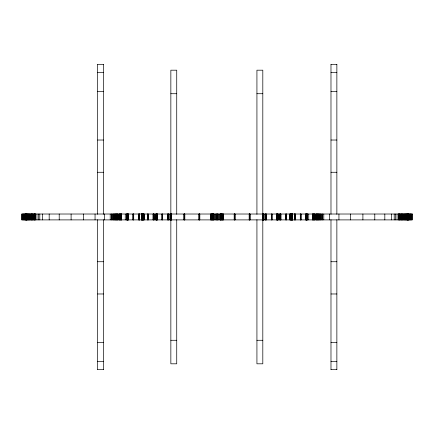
<?xml version="1.0" encoding="UTF-8"?>
<svg xmlns="http://www.w3.org/2000/svg" width="434" height="434" viewBox="0 0 434 434"><rect width="100%" height="100%" fill="white"/><g stroke="black" fill="none" stroke-linecap="round" stroke-linejoin="round"><path stroke-width="0.65" d="M97.617 64.503L103.498 64.503M330.985 64.503L336.865 64.503M97.617 72.391L103.498 72.391M330.985 72.391L336.865 72.391M97.617 91.362L103.498 91.362M330.985 91.362L336.865 91.362M170.85 93.717L176.73 93.717M256.928 93.717L262.809 93.717M97.617 140.025L103.498 140.025M330.985 140.025L336.865 140.025M97.617 172.271L103.498 172.271M330.985 172.271L336.865 172.271M97.617 261.729L103.498 261.729M330.985 261.729L336.865 261.729M97.617 293.975L103.498 293.975M330.985 293.975L336.865 293.975M170.85 340.283L176.73 340.283M256.928 340.283L262.809 340.283M97.617 342.572L103.498 342.572M330.985 342.572L336.865 342.572M97.617 361.609L103.498 361.609M330.985 361.609L336.865 361.609M97.617 369.497L103.498 369.497M330.985 369.497L336.865 369.497M411.958 214.016L411.958 219.897M411.361 214.016L411.361 219.897M410.944 214.016L410.944 219.897L410.9 214.016M410.732 214.016L410.732 219.897M410.271 214.016L410.271 219.897M409.739 214.016L409.739 219.897M409.343 214.016L409.343 219.897M409.121 214.016L409.121 219.897M408.899 214.016L408.899 219.897M408.741 214.016L408.741 219.897M408.698 214.016L408.719 219.897M408.627 214.016L408.627 219.897M408.502 214.016L408.502 219.897M408.367 214.016L408.367 219.897M408.182 214.016L408.134 219.897M408.101 214.016L408.02 219.897L408.003 214.016M407.835 214.016L407.835 219.897M407.678 214.016L407.678 219.897M407.564 214.016L407.564 219.897M407.401 214.016L407.401 219.897M407.358 214.016L407.352 219.897M407.287 214.016L407.255 219.897M407.173 214.016L407.173 219.897M407.081 214.016L407.114 219.897M406.962 214.016L406.962 219.897M406.908 214.016L406.908 219.897M406.582 214.016L406.582 219.897M406.246 214.016L406.246 219.897M406.012 214.016L406.012 219.897M405.888 214.016L405.888 219.897M405.752 214.016L405.752 219.897M405.519 214.016L405.519 219.897M405.112 214.016L405.112 219.897M404.634 214.016L404.634 219.897M404.298 214.016L404.298 219.897M404.2 214.016L404.2 219.897M403.935 214.016L403.935 219.897M403.566 214.016L403.566 219.897M403.246 214.016L403.246 219.897M402.904 214.016L402.904 219.897M402.595 214.016L402.66 219.897M402.416 214.016L402.416 219.897M402.155 214.016L402.155 219.897M401.911 214.016L401.911 219.897M401.662 214.016L401.662 219.897M401.423 214.016L401.477 219.897M401.244 214.016L401.244 219.897M400.951 214.016L400.951 219.897M400.615 214.016L400.615 219.897M400.24 214.016L400.24 219.897M399.926 214.016L399.926 219.897M399.752 214.016L399.752 219.897M399.573 214.016L399.573 219.897M399.367 214.016L399.372 219.897M399.134 214.016L399.134 219.897M398.862 214.016L398.862 219.897M398.624 214.016L398.624 219.897L398.558 214.016M398.363 214.016L398.363 219.897M397.034 214.016L397.034 219.897M395.629 214.016L395.629 219.897M394.202 214.016L394.202 219.897M391.642 214.016L391.642 219.897M384.822 214.016L384.822 219.897M374.792 214.016L374.792 219.897M362.9 214.016L362.9 219.897M350.498 214.016L350.498 219.897M338.943 214.016L338.943 219.897M336.865 64.422L336.865 214.304M336.865 219.696L336.865 369.578M330.985 64.422L330.985 214.304M330.985 219.696L330.985 369.578M329.59 214.016L329.59 219.897M323.791 214.016L323.791 219.897M322.565 214.016L322.565 219.897M322.31 214.016L322.31 219.897M321.697 214.016L321.697 219.897M320.97 214.016L320.97 219.897M320.363 214.016L320.363 219.897M320.097 214.016L320.108 219.897M319.972 214.016L319.972 219.897M319.581 214.016L319.581 219.897M319.099 214.016L319.099 219.897M318.881 214.016L318.881 219.897M318.806 214.016L318.8 219.897M318.496 214.016L318.496 219.897M318.079 214.016L318.079 219.897M317.704 214.016L317.704 219.897M317.384 214.016L317.384 219.897M317.146 214.016L317.146 219.897M316.988 214.016L316.988 219.897M316.901 214.016L316.901 219.897M316.798 214.016L316.815 219.897M316.592 214.016L316.592 219.897M316.093 214.016L316.093 219.897M315.48 214.016L315.48 219.897M314.927 214.016L314.927 219.897M314.617 214.016L314.617 219.897M314.449 214.016L314.449 219.897M314.238 214.016L314.238 219.897M314.021 214.016L314.021 219.897M313.853 214.016L313.847 219.897M313.744 214.016L313.739 219.897M313.467 214.016L313.467 219.897M313.142 214.016L313.142 219.897M312.93 214.016L312.93 219.897M312.811 214.016L312.811 219.897M312.708 214.016L312.708 219.897M312.551 214.016L312.626 219.897M308.748 214.016L308.748 219.897M307.348 214.016L307.348 219.897M307.223 214.016L307.223 219.897M307.126 214.016L307.126 219.897M307.033 214.016L307.033 219.897M306.984 214.016L306.984 219.897M306.909 214.016L306.909 219.897M306.811 214.016L306.811 219.897M306.692 214.016L306.692 219.897M306.567 214.016L306.567 219.897M306.442 214.016L306.442 219.897M306.323 214.016L306.323 219.897M306.22 214.016L306.22 219.897M306.122 214.016L306.122 219.897M305.965 214.016L306.013 219.897M305.905 214.016L305.905 219.897M305.786 214.016L305.786 219.897M305.655 214.016L305.655 219.897M301.153 214.016L301.153 219.897M300.854 214.016L300.854 219.897M300.67 214.016L300.67 219.897M300.594 214.016L300.594 219.897M300.29 214.016L300.29 219.897M295.505 214.016L295.505 219.897M295.283 214.016L295.283 219.897M295.06 214.016L295.06 219.897M294.849 214.016L294.849 219.897M294.67 214.016L294.67 219.897M294.54 214.016L294.469 219.897L294.415 214.016M292.679 214.016L292.679 219.897M292.587 214.016L292.587 219.897M292.364 214.016L292.364 219.897M292.266 214.016L292.266 219.897M292.147 214.016L292.147 219.897M292.022 214.016L292.022 219.897M291.898 214.016L291.898 219.897M291.778 214.016L291.778 219.897M291.675 214.016L291.675 219.897M291.577 214.016L291.577 219.897M291.474 214.016L291.474 219.897M291.366 214.016L291.366 219.897M291.247 214.016L291.247 219.897M291.111 214.016L291.16 219.897M290.959 214.016L290.959 219.897M290.791 214.016L290.791 219.897M290.628 214.016L290.628 219.897M290.498 214.016L290.498 219.897M290.379 214.016L290.379 219.897M290.254 214.016L290.254 219.897M290.113 214.016L290.113 219.897M289.939 214.016L289.939 219.897M289.717 214.016L289.717 219.897M286.679 214.016L286.679 219.897M286.608 214.016L286.608 219.897M286.131 214.016L286.131 219.897M285.86 214.016L285.86 219.897M285.746 214.016L285.746 219.897M280.961 214.016L280.961 219.897M280.744 214.016L280.744 219.897M280.516 214.016L280.516 219.897M280.304 214.016L280.304 219.897M280.125 214.016L280.125 219.897M279.995 214.016L279.995 219.897M279.925 214.016L279.925 219.897M279.87 214.016L279.87 219.897M278.134 214.016L278.134 219.897M278.042 214.016L278.042 219.897M277.95 214.016L277.95 219.897M277.825 214.016L277.901 219.897M277.722 214.016L277.722 219.897M277.603 214.016L277.603 219.897M277.478 214.016L277.478 219.897M277.353 214.016L277.353 219.897M277.239 214.016L277.239 219.897M277.136 214.016L277.136 219.897M277.033 214.016L277.033 219.897M276.93 214.016L276.93 219.897M276.821 214.016L276.821 219.897M276.642 214.016L276.702 219.897M276.567 214.016L276.567 219.897M272.064 214.016L272.064 219.897M271.944 214.016L271.944 219.897M271.586 214.016L271.586 219.897M271.462 214.016L271.462 219.897M266.465 214.016L266.465 219.897M266.237 214.016L266.237 219.897M266.026 214.016L266.026 219.897M265.847 214.016L265.847 219.897M265.716 214.016L265.716 219.897M265.505 214.016L265.505 219.897M263.981 214.016L263.981 219.897M263.856 214.016L263.856 219.897M263.763 214.016L263.763 219.897M263.671 214.016L263.671 219.897M263.546 214.016L263.622 219.897M263.443 214.016L263.443 219.897M263.324 214.016L263.324 219.897M263.199 214.016L263.199 219.897M263.075 214.016L263.075 219.897M262.961 214.016L262.961 219.897M262.754 214.016L262.754 219.897M262.651 214.016L262.651 219.897M262.543 214.016L262.543 219.897M262.424 214.016L262.424 219.897M256.928 214.304L256.928 70.189L262.809 70.189L262.809 363.811L256.928 363.811L256.928 219.696M250.049 214.016L250.049 219.897M249.859 214.016L249.859 219.897M249.772 214.016L249.772 219.897M249.642 214.016L249.642 219.897M249.398 214.016L249.398 219.897M249.322 214.016L249.322 219.897M249.165 214.016L249.165 219.897M235.087 214.016L235.087 219.897M234.897 214.016L234.897 219.897M234.68 214.016L234.68 219.897M234.436 214.016L234.436 219.897M234.295 214.016L234.295 219.897M234.203 214.016L234.203 219.897M223.553 214.016L223.553 219.897M223.396 214.016L223.396 219.897M223.195 214.016L223.195 219.897M222.87 214.016L222.87 219.897M222.479 214.016L222.479 219.897M222.354 219.897L222.316 214.016L222.273 219.897M222.137 214.016L222.203 219.897M221.942 214.016L222.018 219.897M221.861 214.016L221.861 219.897M221.763 214.016L221.763 219.897M221.6 214.016L221.6 219.897M221.367 214.016L221.367 219.897M221.074 214.016L221.074 219.897M220.841 214.016L220.797 219.897M220.7 214.016L220.749 219.897M220.646 214.016L220.646 219.897M220.564 214.016L220.521 219.897M220.494 214.016L220.494 219.897M220.336 214.016L220.336 219.897M220.271 214.016L220.271 219.897M219.631 214.016L219.631 219.897M218.839 214.016L218.839 219.897M218.063 214.016L218.063 219.897M217.499 214.016L217.499 219.897M217.255 214.016L217.255 219.897M217.136 214.016L217.136 219.897M217.038 214.016L216.978 219.897M216.859 214.016L216.859 219.897M216.615 214.016L216.615 219.897M216.051 214.016L216.051 219.897M215.275 214.016L215.275 219.897M214.483 214.016L214.483 219.897M213.843 214.016L213.843 219.897M213.637 219.897L213.637 214.016L213.55 219.897M213.468 214.016L213.468 219.897M213.392 214.016L213.365 219.897L213.273 214.016M213.04 214.016L213.04 219.897M212.747 214.016L212.747 219.897M212.514 214.016L212.514 219.897M212.351 214.016L212.351 219.897M212.253 214.016L212.253 219.897M212.172 214.016L212.09 219.897M211.976 214.016L211.911 219.897M211.841 214.016L211.841 219.897M211.797 214.016L211.743 219.897M211.635 214.016L211.635 219.897M211.244 214.016L211.244 219.897M210.919 214.016L210.919 219.897M210.718 214.016L210.718 219.897M210.561 214.016L210.566 219.897M199.797 214.016L199.797 219.897M199.705 214.016L199.705 219.897M199.564 214.016L199.564 219.897M199.32 214.016L199.32 219.897M199.103 214.016L199.103 219.897M198.913 214.016L198.913 219.897M184.835 214.016L184.835 219.897M184.602 214.016L184.678 219.897M184.358 214.016L184.358 219.897M184.228 214.016L184.228 219.897M184.141 214.016L184.141 219.897M183.951 214.016L183.951 219.897M176.73 214.304L176.73 70.189L170.85 70.189L170.85 363.811L176.73 363.811L176.73 219.696M171.576 214.016L171.576 219.897M171.457 214.016L171.457 219.897M171.349 214.016L171.349 219.897M171.246 214.016L171.246 219.897M171.142 214.016L171.142 219.897M171.039 214.016L171.039 219.897M170.925 214.016L170.925 219.897M170.676 214.016L170.676 219.897M170.557 214.016L170.557 219.897M170.453 214.016L170.453 219.897M170.378 214.016L170.329 219.897M170.237 214.016L170.237 219.897M170.144 214.016L170.144 219.897M170.019 214.016L170.019 219.897M168.495 214.016L168.495 219.897M168.403 214.016L168.354 219.897M168.283 214.016L168.283 219.897M168.153 214.016L168.153 219.897M167.974 214.016L167.974 219.897M167.763 214.016L167.763 219.897M167.535 214.016L167.535 219.897M162.538 214.016L162.538 219.897M162.414 214.016L162.414 219.897M162.056 214.016L162.056 219.897M161.936 214.016L161.936 219.897M157.433 214.016L157.433 219.897M157.358 214.016L157.298 219.897M157.179 214.016L157.179 219.897M157.07 214.016L157.07 219.897M156.967 214.016L156.967 219.897M156.864 214.016L156.864 219.897M156.761 214.016L156.761 219.897M156.647 214.016L156.647 219.897M156.522 214.016L156.522 219.897M156.397 214.016L156.397 219.897M156.278 214.016L156.278 219.897M156.175 214.016L156.175 219.897M156.099 214.016L156.05 219.897M155.958 214.016L155.958 219.897M155.866 214.016L155.866 219.897M154.075 214.016L154.13 219.897M154.005 214.016L154.005 219.897M153.875 214.016L153.875 219.897M153.696 214.016L153.696 219.897M153.484 214.016L153.484 219.897M153.256 214.016L153.256 219.897M153.039 214.016L153.039 219.897M148.254 214.016L148.254 219.897M148.14 214.016L148.14 219.897M147.869 214.016L147.869 219.897M147.392 214.016L147.392 219.897M147.321 214.016L147.321 219.897M144.283 214.016L144.283 219.897M144.061 214.016L144.061 219.897M143.887 214.016L143.887 219.897M143.746 214.016L143.746 219.897M143.621 214.016L143.621 219.897M143.502 214.016L143.502 219.897M143.372 214.016L143.372 219.897M143.209 214.016L143.209 219.897M143.041 214.016L143.041 219.897M142.84 214.016L142.889 219.897M142.753 214.016L142.753 219.897M142.634 214.016L142.634 219.897M142.526 214.016L142.526 219.897M142.423 214.016L142.423 219.897M142.325 214.016L142.325 219.897M142.222 214.016L142.222 219.897M142.102 214.016L142.102 219.897M141.978 214.016L141.978 219.897M141.853 214.016L141.853 219.897M141.734 214.016L141.734 219.897M141.636 214.016L141.636 219.897M141.56 214.016L141.506 219.897M141.413 214.016L141.413 219.897M141.321 214.016L141.321 219.897M139.46 214.016L139.46 219.897M139.33 214.016L139.33 219.897M139.151 214.016L139.151 219.897M138.94 214.016L138.94 219.897M138.717 214.016L138.717 219.897M138.495 214.016L138.495 219.897M133.71 214.016L133.71 219.897M133.406 214.016L133.406 219.897M133.33 214.016L133.33 219.897M133.146 214.016L133.146 219.897M132.847 214.016L132.847 219.897M128.345 214.016L128.345 219.897M128.214 214.016L128.214 219.897M128.095 214.016L128.095 219.897M128.035 214.016L128.035 219.897M127.987 214.016L127.987 219.897M127.878 214.016L127.878 219.897M127.78 214.016L127.78 219.897M127.677 214.016L127.677 219.897M127.558 214.016L127.558 219.897M127.433 214.016L127.433 219.897M127.308 214.016L127.308 219.897M127.189 214.016L127.189 219.897M127.016 214.016L127.091 219.897M126.967 214.016L126.967 219.897M126.874 214.016L126.874 219.897M126.777 214.016L126.777 219.897M126.652 214.016L126.652 219.897M125.252 214.016L125.252 219.897M121.449 214.016L121.428 219.897M121.374 214.016L121.374 219.897M121.292 214.016L121.292 219.897M121.189 214.016L121.189 219.897M121.07 214.016L121.07 219.897M120.858 214.016L120.858 219.897M120.533 214.016L120.533 219.897M120.261 214.016L120.256 219.897M120.185 214.016L120.153 219.897M119.979 214.016L119.979 219.897M119.762 214.016L119.762 219.897M119.551 214.016L119.551 219.897M119.383 214.016L119.383 219.897M119.073 214.016L119.073 219.897M118.52 214.016L118.52 219.897M117.907 214.016L117.907 219.897M117.408 214.016L117.408 219.897M117.185 214.016L117.158 219.897M117.099 214.016L117.099 219.897M117.012 214.016L117.012 219.897M116.855 214.016L116.855 219.897M116.616 214.016L116.616 219.897M116.296 214.016L116.296 219.897M115.921 214.016L115.921 219.897M115.504 214.016L115.504 219.897M115.2 214.016L115.194 219.897M115.118 214.016L115.118 219.897M114.901 214.016L114.901 219.897M114.419 214.016L114.419 219.897M114.028 214.016L114.028 219.897M113.903 214.016L113.892 219.897M113.637 214.016L113.637 219.897M113.03 214.016L113.03 219.897M112.303 214.016L112.303 219.897M111.69 214.016L111.69 219.897M111.435 214.016L111.435 219.897M110.209 214.016L110.209 219.897M104.41 214.016L104.41 219.897M103.498 64.422L103.498 214.304M103.498 219.696L103.498 369.578M97.617 64.422L97.617 214.304M97.617 219.696L97.617 369.578M95.057 214.016L95.057 219.897M83.502 214.016L83.502 219.897M71.1 214.016L71.1 219.897M59.208 214.016L59.208 219.897M49.178 214.016L49.178 219.897M42.358 214.016L42.358 219.897M39.798 214.016L39.798 219.897M38.371 214.016L38.371 219.897M36.966 214.016L36.966 219.897M35.637 214.016L35.637 219.897M35.442 214.016L35.414 219.897L35.376 214.016M35.138 214.016L35.138 219.897M34.866 214.016L34.866 219.897M34.633 214.016L34.628 219.897M34.59 214.016L34.59 219.897M34.427 214.016L34.427 219.897M34.248 214.016L34.248 219.897M34.074 214.016L34.074 219.897M33.76 214.016L33.76 219.897M33.385 214.016L33.385 219.897M33.049 214.016L33.049 219.897M32.756 214.016L32.756 219.897M32.523 214.016L32.577 219.897M32.338 214.016L32.338 219.897M32.089 214.016L32.089 219.897M31.845 214.016L31.845 219.897M31.584 214.016L31.584 219.897M31.405 214.016L31.405 219.897M31.34 214.016L31.34 219.897M31.096 214.016L31.096 219.897M30.754 214.016L30.754 219.897M30.434 214.016L30.434 219.897M30.065 214.016L30.065 219.897M29.8 214.016L29.8 219.897M29.702 214.016L29.702 219.897M29.366 214.016L29.366 219.897M28.888 214.016L28.888 219.897M28.481 214.016L28.481 219.897M28.248 214.016L28.248 219.897M28.112 214.016L28.112 219.897M27.988 214.016L27.988 219.897M27.754 214.016L27.754 219.897M27.418 214.016L27.418 219.897M27.092 214.016L27.092 219.897M27.038 214.016L27.038 219.897M26.919 219.897L26.919 214.016L26.827 219.897M26.756 214.016L26.767 219.897M26.713 214.016L26.648 219.897M26.642 214.016L26.599 219.897M26.436 214.016L26.436 219.897M26.322 214.016L26.322 219.897M26.165 214.016L26.165 219.897M25.997 214.016L25.98 219.897M25.899 219.897L25.866 214.016L25.818 219.897M25.633 214.016L25.633 219.897M25.497 214.016L25.497 219.897M25.373 219.897L25.259 214.016M25.101 214.016L25.101 219.897M24.879 214.016L24.879 219.897M24.657 214.016L24.657 219.897M24.261 214.016L24.261 219.897M23.729 214.016L23.729 219.897M23.268 214.016L23.268 219.897M23.089 214.016L23.056 219.897M22.639 214.016L22.639 219.897M22.042 214.016L22.042 219.897M412.3 214.016L21.7 214.016L21.7 219.897L412.3 219.897L412.3 214.016M292.494 219.897L292.494 214.016L292.44 219.897M265.646 219.897L265.646 214.016L265.597 219.897M139.585 219.897L139.585 214.016L139.531 219.897"/></g></svg>
